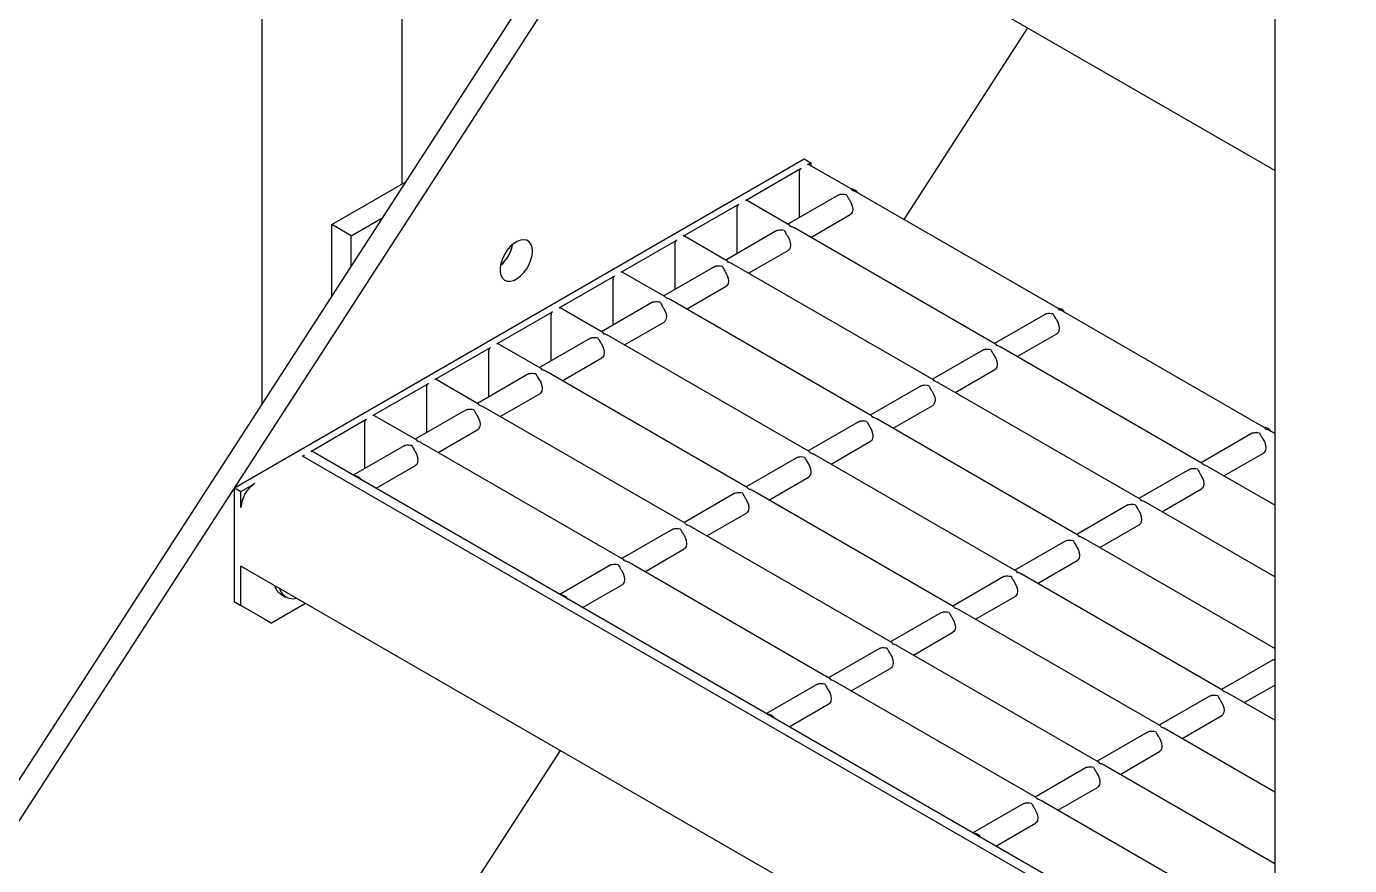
# Model space of a CAD drawing. Header units: millimetres. Extents: x 1293 to 41893, y 1011 to 26911.
# Drawn here: x 4982.8 to 5289.5, y 18742.6 to 18937.2 of the extents above; entities that cross this region are included whole.
import ezdxf

# ---------------------------------------------------------------- set-up
doc = ezdxf.new("R2010")
doc.units = ezdxf.units.MM
doc.header["$LTSCALE"] = 50

msp = doc.modelspace()

# ---------------------------------------------------------------- linework, layer by layer
at = {"color": 7, "linetype": 'Continuous', "lineweight": 25}
for p, q in [((4900.8061688, 18638.3449715), (6218.2297565, 20675.4098706)), ((4905.2962968, 18635.7528758), (6222.7198846, 20672.8177748)), ((5069.9059667, 18900.6262834), (5069.9059667, 19420.8193031)), ((5037.35167, 19037.7288965), (5037.35167, 18849.4783157)), ((5272.2054023, 18903.7202303), (5140.8685101, 18979.5394043)), ((5272.2054023, 18954.6825676), (5272.2054023, 18598.3285963)), ((5214.8894981, 18936.8079975), (5186.1857476, 18892.4248523)), ((5031.0343997, 18830.175291), (5163.1190001, 18906.4261078)), ((5149.4730177, 18896.8176646), (5162.3730025, 18904.2646673)), ((5163.1190001, 18906.4261078), (5164.6180665, 18905.5607152)), ((5163.8697118, 18905.1286992), (5164.6180665, 18905.5607152)), ((5173.9821928, 18899.4698145), (5164.1342736, 18905.1548972)), ((5164.6180665, 18905.5607152), (5164.6180665, 18904.8756096)), ((5053.6288183, 18891.2296857), (5070.7428621, 18901.1094128)), ((5161.9988251, 18892.846844), (5161.9988251, 18903.6165731)), ((5171.1529814, 18898.1314259), (5159.3300972, 18891.3062201)), ((5171.1529814, 18898.1314259), (5171.3532586, 18898.2163736)), ((5221.8768921, 18871.8207931), (5175.2307133, 18898.749059)), ((5135.0763237, 18888.5066301), (5147.9763084, 18895.9536327)), ((5147.6021311, 18884.5358094), (5147.6021311, 18895.3055386)), ((5159.5854987, 18891.15878), (5149.7375796, 18896.8438626)), ((5058.1189464, 18888.6375899), (5065.3926055, 18892.8365839)), ((5164.6221939, 18888.2511577), (5173.7985997, 18893.548584)), ((5058.1189464, 18888.6375899), (5053.6288183, 18891.2296857)), ((5053.6288183, 18874.6468399), (5053.6288183, 18891.2296857)), ((5156.7562874, 18889.8203914), (5144.9334031, 18882.9951855)), ((5156.7562874, 18889.8203914), (5156.9565645, 18889.9053391)), ((5207.480198, 18863.5097586), (5160.8340192, 18890.4380244)), ((5058.1189464, 18881.5896959), (5058.1189464, 18888.6375899)), ((5120.6796296, 18880.1955955), (5133.5796143, 18887.6425981)), ((5133.205437, 18876.2247748), (5133.205437, 18886.994504)), ((5145.1888046, 18882.8477454), (5135.3408855, 18888.5328281)), ((5150.2254998, 18879.9401231), (5159.4019057, 18885.2375495)), ((5130.7921106, 18874.5367108), (5120.9441914, 18880.2217935)), ((5142.3595933, 18881.5093568), (5130.536709, 18874.684151)), ((5142.3595933, 18881.5093568), (5142.5598704, 18881.5943045)), ((5193.0835039, 18855.198724), (5146.4373252, 18882.1269898)), ((5106.2829356, 18871.8845609), (5119.1829203, 18879.3315636)), ((5118.8087429, 18867.9137402), (5118.8087429, 18878.6834694)), ((5135.8288058, 18871.6290885), (5145.0052116, 18876.9265149)), ((5178.6868099, 18846.8876894), (5132.0406311, 18873.8159552)), ((5091.8862415, 18863.5735263), (5104.7862262, 18871.020529)), ((5104.4120489, 18859.6027057), (5104.4120489, 18870.3724348)), ((5116.3954165, 18866.2256762), (5106.5474974, 18871.9107589)), ((5127.9628992, 18873.1983222), (5116.140015, 18866.3731164)), ((5127.9628992, 18873.1983222), (5128.1631764, 18873.2832699)), ((5219.0476807, 18870.4824045), (5207.2247965, 18863.6571987)), ((5219.0476807, 18870.4824045), (5219.2479579, 18870.5673523)), ((5269.7715914, 18844.1717718), (5223.1254126, 18871.1000376)), ((5121.4321117, 18863.318054), (5130.6085176, 18868.6154803)), ((5113.5662052, 18864.8872876), (5101.7433209, 18858.0620818)), ((5113.5662052, 18864.8872876), (5113.7664823, 18864.9722353)), ((5164.2901158, 18838.5766548), (5117.643937, 18865.5049207)), ((5212.5168932, 18860.6021363), (5221.6932991, 18865.8995627)), ((5077.4895474, 18855.2624917), (5090.3895321, 18862.7094944)), ((5090.0153548, 18851.2916711), (5090.0153548, 18862.0614002)), ((5101.9987224, 18857.9146416), (5092.1508033, 18863.5997243)), ((5204.6509867, 18862.17137), (5192.8281024, 18855.3461642)), ((5204.6509867, 18862.17137), (5204.8512638, 18862.2563177)), ((5255.3748973, 18835.8607372), (5208.7287185, 18862.789003)), ((5107.0354176, 18855.0070194), (5116.2118235, 18860.3044457)), ((5087.6020284, 18849.6036071), (5077.7541093, 18855.2886898)), ((5099.1695111, 18856.576253), (5087.3466268, 18849.7510472)), ((5099.1695111, 18856.576253), (5099.3697883, 18856.6612008)), ((5149.8934217, 18830.2656203), (5103.247243, 18857.1938861)), ((5198.1201991, 18852.2911017), (5207.296605, 18857.5885281)), ((5063.0928534, 18846.9514572), (5075.9928381, 18854.3984598)), ((5075.6186607, 18842.9806365), (5075.6186607, 18853.7503657)), ((5092.6387236, 18846.6959848), (5101.8151294, 18851.9934111)), ((5190.2542926, 18853.8603354), (5178.4314083, 18847.0351296)), ((5190.2542926, 18853.8603354), (5190.4545698, 18853.9452831)), ((5240.9782032, 18827.5497026), (5194.3320245, 18854.4779684)), ((5135.4967277, 18821.9545857), (5088.8505489, 18848.8828515)), ((5183.7235051, 18843.9800672), (5192.8999109, 18849.2774935)), ((5048.6961593, 18838.6404226), (5061.596144, 18846.0874252)), ((5073.2053343, 18841.2925725), (5063.3574152, 18846.9776552)), ((5084.772817, 18848.2652185), (5072.9499328, 18841.4400126)), ((5084.772817, 18848.2652185), (5084.9730942, 18848.3501662)), ((5226.5815092, 18819.238668), (5179.9353304, 18846.1669338)), ((5061.2219667, 18834.6696019), (5061.2219667, 18845.4393311)), ((5078.2420295, 18838.3849502), (5087.4184354, 18843.6823766)), ((5175.8575986, 18845.5493008), (5164.0347143, 18838.724095)), ((5175.8575986, 18845.5493008), (5176.0578757, 18845.6342485)), ((5266.9423801, 18842.8333832), (5255.1194958, 18836.0081773)), ((5266.9423801, 18842.8333832), (5267.1426572, 18842.9183309)), ((5272.2054023, 18842.7667626), (5271.0201119, 18843.4510162)), ((5070.376123, 18839.9541839), (5058.5532387, 18833.1289781)), ((5070.376123, 18839.9541839), (5070.5764001, 18840.0391316)), ((5121.1000336, 18813.6435511), (5074.4538548, 18840.5718169)), ((5169.326811, 18835.6690326), (5178.5032169, 18840.9664589)), ((5046.8252726, 18837.5603827), (5047.1994499, 18837.7763907)), ((5272.2054023, 18707.4512033), (5046.8252726, 18837.5603827)), ((5272.2054023, 18709.7902094), (5048.9607211, 18838.6666206)), ((5161.4609045, 18837.2382662), (5149.6380202, 18830.4130604)), ((5161.4609045, 18837.2382662), (5161.6611816, 18837.3232139)), ((5212.1848151, 18810.9276334), (5165.5386363, 18837.8558993)), ((5260.4115925, 18832.9531149), (5269.5879984, 18838.2505413)), ((5063.8453354, 18830.0739156), (5073.0217413, 18835.371342)), ((5252.545686, 18834.5223486), (5240.7228017, 18827.6971428)), ((5252.545686, 18834.5223486), (5252.7459631, 18834.6072963)), ((5272.2054023, 18826.1446935), (5256.6234178, 18835.1399816)), ((5032.533466, 18829.3098984), (5035.7541017, 18831.1691318)), ((5154.9301169, 18827.357998), (5164.1065228, 18832.6554243)), ((5031.0343997, 18803.7738047), (5031.0343997, 18830.175291)), ((5031.0343997, 18830.175291), (5032.533466, 18829.3098984)), ((5032.533466, 18825.5908272), (5032.533466, 18829.3098984)), ((5147.0642104, 18828.9272317), (5135.2413261, 18822.1020258)), ((5147.0642104, 18828.9272317), (5147.2644876, 18829.0121794)), ((5197.7881211, 18802.6165989), (5151.1419423, 18829.5448647)), ((5246.0148985, 18824.6420803), (5255.1913043, 18829.9395067)), ((5140.5334229, 18819.0469634), (5149.7098287, 18824.3443898)), ((5238.1489919, 18826.211314), (5226.3261076, 18819.3861082)), ((5238.1489919, 18826.211314), (5238.3492691, 18826.2962617)), ((5272.2054023, 18809.5226243), (5242.2267238, 18826.828947)), ((5231.6182044, 18816.3310458), (5240.7946102, 18821.6284721)), ((5132.6675164, 18820.6161971), (5120.8446321, 18813.7909913)), ((5132.6675164, 18820.6161971), (5132.8677935, 18820.7011448)), ((5183.391427, 18794.3055643), (5136.7452482, 18821.2338301)), ((5272.2054023, 18792.9005552), (5227.8300297, 18818.5179125)), ((5126.1367288, 18810.7359288), (5135.3131347, 18816.0333552)), ((5223.7522979, 18817.9002794), (5211.9294136, 18811.0750736)), ((5223.7522979, 18817.9002794), (5223.952575, 18817.9852271)), ((5118.2708223, 18812.3051625), (5106.447938, 18805.4799567)), ((5118.2708223, 18812.3051625), (5118.4710994, 18812.3901102)), ((5168.9947329, 18785.9945297), (5122.3485541, 18812.9227955)), ((5217.2215103, 18808.0200112), (5226.3979162, 18813.3174375)), ((5032.533466, 18802.9084121), (5032.533466, 18812.0264512)), ((5272.2054023, 18673.6667875), (5032.533466, 18812.0264512)), ((5209.3556038, 18809.5892448), (5197.5327195, 18802.764039)), ((5209.3556038, 18809.5892448), (5209.5558809, 18809.6741926)), ((5260.0795144, 18783.2786121), (5213.4333356, 18810.2068779)), ((5111.7400348, 18802.4248943), (5120.9164406, 18807.7223206)), ((5031.0343997, 18803.7738047), (5032.533466, 18802.9084121)), ((5038.1054675, 18799.6904372), (5031.0343997, 18803.7738047)), ((5039.6045339, 18798.8250446), (5032.533466, 18802.9084121)), ((5047.5029923, 18803.3847276), (5039.6045339, 18798.8250446)), ((5041.7732179, 18805.5581732), (5042.9682284, 18804.8683084)), ((5202.8248163, 18799.7089766), (5212.0012221, 18805.006403)), ((5194.9589097, 18801.2782103), (5183.1360255, 18794.4530045)), ((5194.9589097, 18801.2782103), (5195.1591869, 18801.363158)), ((5245.6828204, 18774.9675775), (5199.0366416, 18801.8958433)), ((5038.1054675, 18799.6904372), (5039.6045339, 18798.8250446)), ((5188.4281222, 18791.397942), (5197.604528, 18796.6953684)), ((5180.5622157, 18792.9671757), (5168.7393314, 18786.1419699)), ((5180.5622157, 18792.9671757), (5180.7624928, 18793.0521234)), ((5231.2861263, 18766.6565429), (5184.6399475, 18793.5848087)), ((5174.0314281, 18783.0869075), (5183.207834, 18788.3843338)), ((5271.6469972, 18790.251258), (5259.8241129, 18783.4260522)), ((5271.6469972, 18790.251258), (5271.8472743, 18790.3362057)), ((5166.1655216, 18784.6561411), (5154.3426373, 18777.8309353)), ((5166.1655216, 18784.6561411), (5166.3657987, 18784.7410888)), ((5216.8894322, 18758.3455083), (5170.2432535, 18785.2737741)), ((5265.1162096, 18780.3709898), (5272.2054023, 18784.4634936)), ((5257.2503031, 18781.9402235), (5245.4274188, 18775.1150176)), ((5257.2503031, 18781.9402235), (5257.4505803, 18782.0251712)), ((5272.2054023, 18776.278486), (5261.328035, 18782.5578565)), ((5159.6347341, 18774.7758729), (5168.8111399, 18780.0732992)), ((5250.7195156, 18772.0599552), (5259.8959214, 18777.3573816)), ((5242.853609, 18773.6291889), (5231.0307248, 18766.8039831)), ((5242.853609, 18773.6291889), (5243.0538862, 18773.7141366)), ((5272.2054023, 18759.6564168), (5246.9313409, 18774.2468219)), ((5106.554454, 18769.2950444), (5077.8507035, 18724.9118992)), ((5236.3228215, 18763.7489206), (5245.4992274, 18769.046347)), ((5228.456915, 18765.3181543), (5216.6340307, 18758.4929485)), ((5228.456915, 18765.3181543), (5228.6571921, 18765.403102)), ((5272.2054023, 18743.0343477), (5232.5346468, 18765.9357873)), ((5221.9261274, 18755.4378861), (5231.1025333, 18760.7353124)), ((5214.0602209, 18757.0071197), (5202.2373366, 18750.1819139)), ((5214.0602209, 18757.0071197), (5214.2604981, 18757.0920674)), ((5264.7841315, 18730.6964869), (5218.1379528, 18757.6247528)), ((5207.5294334, 18747.1268515), (5216.7058392, 18752.4242778))]:
    msp.add_line(p, q, dxfattribs=at)
at = {"color": 7, "linetype": 'Continuous', "lineweight": 25, "flags": 128}
for points in [[(5173.5983226, 18896.9203258), (5174.0038447, 18896.2044167), (5174.2615773, 18895.4532627), (5174.3465931, 18894.7395135), (5174.2506696, 18894.1322009), (5173.9830842, 18893.6900629), (5173.7985997, 18893.548584)], [(5100.1034115, 18885.0451157), (5100.015931, 18885.9234718), (5099.7575797, 18886.659754), (5099.340438, 18887.2195346), (5098.7840109, 18887.5766389), (5098.1143164, 18887.714369), (5097.3626686, 18887.6262848), (5096.5642137, 18887.3165052), (5095.7562866, 18886.7995149), (5094.9766651, 18886.099488), (5094.2618033, 18885.2491569), (5093.6451275, 18884.2882821), (5093.1554728, 18883.261793), (5092.8157347, 18882.2176872), (5092.6417992, 18881.204786), (5092.6417992, 18880.2704513), (5092.8157347, 18879.4583717), (5093.1554728, 18878.8065191), (5093.6451275, 18878.3453734), (5094.2618033, 18878.0964973), (5094.9766651, 18878.071528), (5095.7562866, 18878.2716329), (5096.5642137, 18878.6874554), (5097.3626686, 18879.2995521), (5098.1143164, 18880.0793021), (5098.7840109, 18880.9902451), (5099.340438, 18881.9897863), (5099.7575797, 18883.0311885), (5100.015931, 18884.0657567), (5100.1034115, 18885.0451157)], [(5159.2016285, 18888.6092912), (5159.6071506, 18887.8933822), (5159.8648832, 18887.1422282), (5159.949899, 18886.4284789), (5159.8539755, 18885.8211664), (5159.5863902, 18885.3790283), (5159.4019057, 18885.2375495)], [(5144.8049345, 18880.2982566), (5145.2104566, 18879.5823476), (5145.4681891, 18878.8311936), (5145.5532049, 18878.1174443), (5145.4572814, 18877.5101318), (5145.1896961, 18877.0679938), (5145.0052116, 18876.9265149)], [(5130.4082404, 18871.987222), (5130.8137625, 18871.271313), (5131.0714951, 18870.520159), (5131.1565109, 18869.8064097), (5131.0605874, 18869.1990972), (5130.793002, 18868.7569592), (5130.6085176, 18868.6154803)], [(5221.4930219, 18869.2713044), (5221.898544, 18868.5553954), (5222.1562766, 18867.8042413), (5222.2412924, 18867.0904921), (5222.1453689, 18866.4831796), (5221.8777835, 18866.0410415), (5221.6932991, 18865.8995627)], [(5116.0115463, 18863.6761875), (5116.4170684, 18862.9602784), (5116.674801, 18862.2091244), (5116.7598168, 18861.4953751), (5116.6638933, 18860.8880626), (5116.396308, 18860.4459246), (5116.2118235, 18860.3044457)], [(5207.0963279, 18860.9602698), (5207.50185, 18860.2443608), (5207.7595825, 18859.4932068), (5207.8445983, 18858.7794575), (5207.7486748, 18858.172145), (5207.4810895, 18857.730007), (5207.296605, 18857.5885281)], [(5101.6148523, 18855.3651529), (5102.0203744, 18854.6492438), (5102.2781069, 18853.8980898), (5102.3631227, 18853.1843406), (5102.2671992, 18852.577028), (5101.9996139, 18852.13489), (5101.8151294, 18851.9934111)], [(5192.6996338, 18852.6492352), (5193.1051559, 18851.9333262), (5193.3628885, 18851.1821722), (5193.4479042, 18850.4684229), (5193.3519807, 18849.8611104), (5193.0843954, 18849.4189724), (5192.8999109, 18849.2774935)], [(5087.2181582, 18847.0541183), (5087.6236803, 18846.3382093), (5087.8814129, 18845.5870553), (5087.9664287, 18844.873306), (5087.8705052, 18844.2659935), (5087.6029198, 18843.8238554), (5087.4184354, 18843.6823766)], [(5178.3029397, 18844.3382006), (5178.7084618, 18843.6222916), (5178.9661944, 18842.8711376), (5179.0512102, 18842.1573883), (5178.9552867, 18841.5500758), (5178.6877014, 18841.1079378), (5178.5032169, 18840.9664589)], [(5269.3877212, 18841.622283), (5269.7932433, 18840.906374), (5270.0509759, 18840.15522), (5270.1359917, 18839.4414707), (5270.0400682, 18838.8341582), (5269.7724829, 18838.3920201), (5269.5879984, 18838.2505413)], [(5072.8214642, 18838.7430837), (5073.2269863, 18838.0271747), (5073.4847188, 18837.2760207), (5073.5697346, 18836.5622714), (5073.4738111, 18835.9549589), (5073.2062258, 18835.5128209), (5073.0217413, 18835.371342)], [(5163.9062457, 18836.0271661), (5164.3117678, 18835.311257), (5164.5695003, 18834.560103), (5164.6545161, 18833.8463538), (5164.5585926, 18833.2390412), (5164.2910073, 18832.7969032), (5164.1065228, 18832.6554243)], [(5254.9910272, 18833.3112484), (5255.3965493, 18832.5953394), (5255.6542818, 18831.8441854), (5255.7392976, 18831.1304361), (5255.6433741, 18830.5231236), (5255.3757888, 18830.0809856), (5255.1913043, 18829.9395067)], [(5149.5095516, 18827.7161315), (5149.9150737, 18827.0002225), (5150.1728063, 18826.2490685), (5150.257822, 18825.5353192), (5150.1618985, 18824.9280067), (5149.8943132, 18824.4858686), (5149.7098287, 18824.3443898)], [(5240.5943331, 18825.0002138), (5240.9998552, 18824.2843048), (5241.2575878, 18823.5331508), (5241.3426036, 18822.8194015), (5241.24668, 18822.212089), (5240.9790947, 18821.769951), (5240.7946102, 18821.6284721)], [(5135.1128575, 18819.4050969), (5135.5183796, 18818.6891879), (5135.7761122, 18817.9380339), (5135.861128, 18817.2242846), (5135.7652045, 18816.6169721), (5135.4976192, 18816.1748341), (5135.3131347, 18816.0333552)], [(5226.197639, 18816.6891793), (5226.6031611, 18815.9732702), (5226.8608937, 18815.2221162), (5226.9459095, 18814.5083669), (5226.849986, 18813.9010544), (5226.5824007, 18813.4589164), (5226.3979162, 18813.3174375)], [(5120.7161635, 18811.0940623), (5121.1216856, 18810.3781533), (5121.3794181, 18809.6269993), (5121.4644339, 18808.91325), (5121.3685104, 18808.3059375), (5121.1009251, 18807.8637995), (5120.9164406, 18807.7223206)], [(5211.800945, 18808.3781447), (5212.2064671, 18807.6622357), (5212.4641996, 18806.9110816), (5212.5492154, 18806.1973324), (5212.4532919, 18805.5900199), (5212.1857066, 18805.1478818), (5212.0012221, 18805.006403)], [(5197.4042509, 18800.0671101), (5197.809773, 18799.3512011), (5198.0675056, 18798.6000471), (5198.1525214, 18797.8862978), (5198.0565979, 18797.2789853), (5197.7890125, 18796.8368473), (5197.604528, 18796.6953684)], [(5183.0075568, 18791.7560755), (5183.4130789, 18791.0401665), (5183.6708115, 18790.2890125), (5183.7558273, 18789.5752632), (5183.6599038, 18788.9679507), (5183.3923185, 18788.5258127), (5183.207834, 18788.3843338)], [(5168.6108628, 18783.4450409), (5169.0163849, 18782.7291319), (5169.2741174, 18781.9779779), (5169.3591332, 18781.2642286), (5169.2632097, 18780.6569161), (5168.9956244, 18780.2147781), (5168.8111399, 18780.0732992)], [(5259.6956443, 18780.7291233), (5260.1011664, 18780.0132143), (5260.3588989, 18779.2620603), (5260.4439147, 18778.548311), (5260.3479912, 18777.9409985), (5260.0804059, 18777.4988604), (5259.8959214, 18777.3573816)], [(5245.2989502, 18772.4180887), (5245.7044723, 18771.7021797), (5245.9622049, 18770.9510257), (5246.0472207, 18770.2372764), (5245.9512972, 18769.6299639), (5245.6837118, 18769.1878259), (5245.4992274, 18769.046347)], [(5230.9022562, 18764.1070541), (5231.3077783, 18763.3911451), (5231.5655108, 18762.6399911), (5231.6505266, 18761.9262418), (5231.5546031, 18761.3189293), (5231.2870178, 18760.8767913), (5231.1025333, 18760.7353124)], [(5216.5055621, 18755.7960196), (5216.9110842, 18755.0801105), (5217.1688168, 18754.3289565), (5217.2538325, 18753.6152072), (5217.157909, 18753.0078947), (5216.8903237, 18752.5657567), (5216.7058392, 18752.4242778)]]:
    msp.add_lwpolyline(points, dxfattribs=at)
at = {"color": 7, "linetype": 'Continuous', "lineweight": 25}
for centre, radius, start, end in [((5162.8112103, 18903.5796051), 0.8132259, 122.605478341, 177.394521514), ((5164.0247153, 18904.9123328), 0.2661588, 65.692880956, 125.617577474), ((5173.6199573, 18897.1363774), 2.4244652, 35.264662608, 84.740713925), ((5148.4145162, 18895.2685705), 0.8132259, 122.605478341, 177.394521514), ((5149.6280213, 18896.6012983), 0.2661588, 65.692880956, 125.617577475), ((5087.152412, 18888.201409), 8.515065, 310.80018798, 349.205188553), ((5087.1088014, 18888.2276018), 8.5644524, 311.548638, 348.021724979), ((5134.0178222, 18886.9575359), 0.8132259, 122.60547834, 177.394521514), ((5135.2313272, 18888.2902637), 0.2661588, 65.692880956, 125.617577474), ((5120.8346331, 18879.9792291), 0.2661588, 65.692880956, 125.617577475), ((5119.6211281, 18878.6465014), 0.8132259, 122.60547834, 177.394521514), ((5105.224434, 18870.3354668), 0.8132259, 122.60547834, 177.394521515), ((5106.4379391, 18871.6681945), 0.2661588, 65.692880954, 125.617577478), ((5221.5146566, 18869.487356), 2.4244652, 35.264662608, 84.740713925), ((5090.82774, 18862.0244322), 0.8132259, 122.60547834, 177.394521515), ((5092.041245, 18863.35716), 0.2661588, 65.692880955, 125.617577476), ((5077.6445509, 18855.0461254), 0.2661588, 65.692880954, 125.617577476), ((5076.4310459, 18853.7133976), 0.8132259, 122.60547834, 177.394521515), ((5062.0343519, 18845.4023631), 0.8132259, 122.60547834, 177.394521514), ((5063.2478569, 18846.7350908), 0.2661588, 65.692880957, 125.617577474), ((5269.4093559, 18841.8383346), 2.4244652, 35.264662608, 84.740713925), ((5047.603469, 18837.1286843), 0.7633838, 121.954628521, 151.143200172), ((5048.8511628, 18838.4240562), 0.2661588, 65.692880954, 125.617577476), ((5039.5258636, 18825.2726343), 6.9996336, 122.60547834, 177.394521514), ((5058.4464048, 18830.6481007), 2.4244652, 35.264662608, 84.740713925), ((5043.5622084, 18808.4491833), 3.3998528, 195.28401871, 238.20445507), ((5044.5995678, 18807.6941773), 3.2287492, 194.940714641, 285.064661891), ((5106.3411041, 18802.9990794), 2.4244652, 35.264662608, 84.740713925), ((5154.2358034, 18775.350058), 2.4244652, 35.264662608, 84.740713925), ((5202.1305027, 18747.7010366), 2.4244652, 35.264662608, 84.740713925)]:
    msp.add_arc(centre, radius, start, end, dxfattribs=at)
for points, knots in [([(5171.3532586, 18898.2163736), (5171.4176737, 18898.2325317), (5171.628924, 18898.2855223), (5172.1450177, 18898.3225462), (5172.605043, 18898.2702611), (5172.8473523, 18898.2170186), (5172.8499679, 18898.2164439)], [0, 0, 0, 0, 0.1723614537, 0.5652622383, 0.9953071929, 1, 1, 1, 1]), ([(5172.8499679, 18898.2164439), (5172.850967, 18898.214932), (5172.9760241, 18898.0256753), (5173.1621664, 18897.6737598), (5173.4211777, 18897.1899681), (5173.5544475, 18896.9871106), (5173.5983226, 18896.9203258)], [0, 0, 0, 0, 0.0046971273, 0.5879730072, 0.8643521995, 1, 1, 1, 1]), ([(5174.3466773, 18899.0804758), (5174.3456785, 18899.0819846), (5174.2294451, 18899.2575585), (5174.1034343, 18899.3583803), (5173.9785063, 18899.4583356)], [0, 0, 0, 0, 0.0085933525, 1, 1, 1, 1]), ([(5175.2190823, 18898.7323148), (5175.1680661, 18898.7684574), (5174.9088504, 18898.9520994), (5174.591552, 18899.0262076), (5174.3492924, 18899.0798962), (5174.3466773, 18899.0804758)], [0, 0, 0, 0, 0.1951000564, 0.9913114514, 1, 1, 1, 1]), ([(5156.9565645, 18889.9053391), (5157.0209796, 18889.9214971), (5157.2322299, 18889.9744878), (5157.7483237, 18890.0115116), (5158.2083489, 18889.9592266), (5158.4506582, 18889.905984), (5158.4532739, 18889.9054093)], [0, 0, 0, 0, 0.1723614537, 0.5652622383, 0.9953071929, 1, 1, 1, 1]), ([(5158.4532739, 18889.9054093), (5158.4542729, 18889.9038974), (5158.57933, 18889.7146407), (5158.7654724, 18889.3627252), (5159.0244837, 18888.8789335), (5159.1577534, 18888.6760761), (5159.2016285, 18888.6092912)], [0, 0, 0, 0, 0.0046971273, 0.5879730072, 0.8643521995, 1, 1, 1, 1]), ([(5159.9499832, 18890.7694412), (5159.9489844, 18890.77095), (5159.8327511, 18890.9465239), (5159.7067402, 18891.0473457), (5159.5818122, 18891.147301)], [0, 0, 0, 0, 0.0085933525, 1, 1, 1, 1]), ([(5160.8223883, 18890.4212803), (5160.771372, 18890.4574228), (5160.5121563, 18890.6410648), (5160.1948579, 18890.715173), (5159.9525983, 18890.7688617), (5159.9499832, 18890.7694412)], [0, 0, 0, 0, 0.1951000564, 0.9913114514, 1, 1, 1, 1]), ([(5145.5532892, 18882.4584066), (5145.5522903, 18882.4599154), (5145.436057, 18882.6354893), (5145.3100461, 18882.7363111), (5145.1851181, 18882.8362665)], [0, 0, 0, 0, 0.0085933525, 1, 1, 1, 1]), ([(5142.5598704, 18881.5943045), (5142.6242855, 18881.6104626), (5142.8355358, 18881.6634532), (5143.3516296, 18881.700477), (5143.8116549, 18881.648192), (5144.0539642, 18881.5949494), (5144.0565798, 18881.5943747)], [0, 0, 0, 0, 0.1723614537, 0.5652622383, 0.9953071929, 1, 1, 1, 1]), ([(5144.0565798, 18881.5943747), (5144.0575788, 18881.5928628), (5144.182636, 18881.4036061), (5144.3687783, 18881.0516906), (5144.6277896, 18880.5678989), (5144.7610593, 18880.3650415), (5144.8049345, 18880.2982566)], [0, 0, 0, 0, 0.0046971273, 0.5879730072, 0.8643521995, 1, 1, 1, 1]), ([(5146.4256942, 18882.1102457), (5146.3746779, 18882.1463883), (5146.1154623, 18882.3300302), (5145.7981639, 18882.4041384), (5145.5559042, 18882.4578271), (5145.5532892, 18882.4584066)], [0, 0, 0, 0, 0.1951000564, 0.9913114514, 1, 1, 1, 1]), ([(5131.1565951, 18874.147372), (5131.1555963, 18874.1488808), (5131.0393629, 18874.3244548), (5130.9133521, 18874.4252765), (5130.7884241, 18874.5252319)], [0, 0, 0, 0, 0.0085933525, 1, 1, 1, 1]), ([(5132.0290001, 18873.7992111), (5131.9779839, 18873.8353537), (5131.7187682, 18874.0189957), (5131.4014698, 18874.0931038), (5131.1592102, 18874.1467925), (5131.1565951, 18874.147372)], [0, 0, 0, 0, 0.1951000564, 0.9913114514, 1, 1, 1, 1]), ([(5128.1631764, 18873.2832699), (5128.2275915, 18873.299428), (5128.4388418, 18873.3524186), (5128.9549356, 18873.3894424), (5129.4149608, 18873.3371574), (5129.6572701, 18873.2839149), (5129.6598857, 18873.2833401)], [0, 0, 0, 0, 0.1723614537, 0.5652622383, 0.9953071929, 1, 1, 1, 1]), ([(5129.6598857, 18873.2833401), (5129.6608848, 18873.2818282), (5129.7859419, 18873.0925715), (5129.9720842, 18872.7406561), (5130.2310955, 18872.2568644), (5130.3643653, 18872.0540069), (5130.4082404, 18871.987222)], [0, 0, 0, 0, 0.0046971273, 0.5879730072, 0.8643521995, 1, 1, 1, 1]), ([(5219.2479579, 18870.5673523), (5219.312373, 18870.5835103), (5219.5236233, 18870.636501), (5220.0397171, 18870.6735248), (5220.4997423, 18870.6212398), (5220.7420516, 18870.5679972), (5220.7446672, 18870.5674225)], [0, 0, 0, 0, 0.17236145368, 0.56526223836, 0.99530719289, 1, 1, 1, 1]), ([(5220.7446672, 18870.5674225), (5220.7456663, 18870.5659106), (5220.8707234, 18870.3766539), (5221.0568657, 18870.0247384), (5221.3158771, 18869.5409467), (5221.4491468, 18869.3380892), (5221.4930219, 18869.2713044)], [0, 0, 0, 0, 0.0046971273, 0.5879730073, 0.8643521995, 1, 1, 1, 1]), ([(5222.2413766, 18871.4314544), (5222.2403778, 18871.4329632), (5222.1241445, 18871.6085371), (5221.9981336, 18871.7093589), (5221.8732056, 18871.8093142)], [0, 0, 0, 0, 0.0085933525, 1, 1, 1, 1]), ([(5223.1137816, 18871.0832934), (5223.0627654, 18871.119436), (5222.8035497, 18871.303078), (5222.4862513, 18871.3771862), (5222.2439917, 18871.4308749), (5222.2413766, 18871.4314544)], [0, 0, 0, 0, 0.1951000565, 0.9913114514, 1, 1, 1, 1]), ([(5113.7664823, 18864.9722353), (5113.8308974, 18864.9883934), (5114.0421477, 18865.041384), (5114.5582415, 18865.0784079), (5115.0182667, 18865.0261228), (5115.260576, 18864.9728803), (5115.2631917, 18864.9723056)], [0, 0, 0, 0, 0.1723614537, 0.5652622383, 0.9953071929, 1, 1, 1, 1]), ([(5115.2631917, 18864.9723056), (5115.2641907, 18864.9707936), (5115.3892478, 18864.781537), (5115.5753902, 18864.4296215), (5115.8344015, 18863.9458298), (5115.9676712, 18863.7429723), (5116.0115463, 18863.6761875)], [0, 0, 0, 0, 0.0046971273, 0.5879730072, 0.8643521995, 1, 1, 1, 1]), ([(5116.759901, 18865.8363375), (5116.7589022, 18865.8378462), (5116.6426689, 18866.0134202), (5116.516658, 18866.1142419), (5116.39173, 18866.2141973)], [0, 0, 0, 0, 0.0085933525, 1, 1, 1, 1]), ([(5117.6323061, 18865.4881765), (5117.5812898, 18865.5243191), (5117.3220742, 18865.7079611), (5117.0047757, 18865.7820693), (5116.7625161, 18865.8357579), (5116.759901, 18865.8363375)], [0, 0, 0, 0, 0.1951000564, 0.9913114514, 1, 1, 1, 1]), ([(5204.8512638, 18862.2563177), (5204.9156789, 18862.2724757), (5205.1269292, 18862.3254664), (5205.643023, 18862.3624902), (5206.1030483, 18862.3102052), (5206.3453576, 18862.2569626), (5206.3479732, 18862.2563879)], [0, 0, 0, 0, 0.1723614537, 0.5652622384, 0.9953071929, 1, 1, 1, 1]), ([(5206.3479732, 18862.2563879), (5206.3489722, 18862.254876), (5206.4740293, 18862.0656193), (5206.6601717, 18861.7137038), (5206.919183, 18861.2299121), (5207.0524527, 18861.0270547), (5207.0963279, 18860.9602698)], [0, 0, 0, 0, 0.0046971273, 0.5879730073, 0.8643521995, 1, 1, 1, 1]), ([(5207.8446825, 18863.1204198), (5207.8436837, 18863.1219286), (5207.7274504, 18863.2975025), (5207.6014395, 18863.3983243), (5207.4765115, 18863.4982797)], [0, 0, 0, 0, 0.0085933525, 1, 1, 1, 1]), ([(5208.7170876, 18862.7722589), (5208.6660713, 18862.8084015), (5208.4068557, 18862.9920434), (5208.0895573, 18863.0661516), (5207.8472976, 18863.1198403), (5207.8446825, 18863.1204198)], [0, 0, 0, 0, 0.1951000565, 0.9913114514, 1, 1, 1, 1]), ([(5099.3697883, 18856.6612008), (5099.4342033, 18856.6773588), (5099.6454536, 18856.7303495), (5100.1615474, 18856.7673733), (5100.6215727, 18856.7150883), (5100.863882, 18856.6618457), (5100.8664976, 18856.661271)], [0, 0, 0, 0, 0.1723614537, 0.5652622383, 0.9953071929, 1, 1, 1, 1]), ([(5100.8664976, 18856.661271), (5100.8674966, 18856.6597591), (5100.9925538, 18856.4705024), (5101.1786961, 18856.1185869), (5101.4377074, 18855.6347952), (5101.5709771, 18855.4319377), (5101.6148523, 18855.3651529)], [0, 0, 0, 0, 0.0046971273, 0.5879730072, 0.8643521995, 1, 1, 1, 1]), ([(5102.363207, 18857.5253029), (5102.3622081, 18857.5268117), (5102.2459748, 18857.7023856), (5102.119964, 18857.8032074), (5101.9950359, 18857.9031627)], [0, 0, 0, 0, 0.0085933525, 1, 1, 1, 1]), ([(5103.235612, 18857.1771419), (5103.1845957, 18857.2132845), (5102.9253801, 18857.3969265), (5102.6080817, 18857.4710347), (5102.365822, 18857.5247233), (5102.363207, 18857.5253029)], [0, 0, 0, 0, 0.1951000564, 0.9913114514, 1, 1, 1, 1]), ([(5193.4479885, 18854.8093852), (5193.4469896, 18854.810894), (5193.3307563, 18854.986468), (5193.2047455, 18855.0872897), (5193.0798175, 18855.1872451)], [0, 0, 0, 0, 0.0085933525, 1, 1, 1, 1]), ([(5190.4545698, 18853.9452831), (5190.5189848, 18853.9614412), (5190.7302351, 18854.0144318), (5191.2463289, 18854.0514556), (5191.7063542, 18853.9991706), (5191.9486635, 18853.9459281), (5191.9512791, 18853.9453533)], [0, 0, 0, 0, 0.1723614537, 0.5652622384, 0.9953071929, 1, 1, 1, 1]), ([(5191.9512791, 18853.9453533), (5191.9522782, 18853.9438414), (5192.0773353, 18853.7545847), (5192.2634776, 18853.4026693), (5192.5224889, 18852.9188776), (5192.6557586, 18852.7160201), (5192.6996338, 18852.6492352)], [0, 0, 0, 0, 0.0046971273, 0.5879730073, 0.8643521995, 1, 1, 1, 1]), ([(5194.3203935, 18854.4612243), (5194.2693773, 18854.4973669), (5194.0101616, 18854.6810088), (5193.6928632, 18854.755117), (5193.4506036, 18854.8088057), (5193.4479885, 18854.8093852)], [0, 0, 0, 0, 0.1951000565, 0.9913114514, 1, 1, 1, 1]), ([(5087.9665129, 18849.2142683), (5087.9655141, 18849.2157771), (5087.8492808, 18849.391351), (5087.7232699, 18849.4921728), (5087.5983419, 18849.5921282)], [0, 0, 0, 0, 0.0085933525, 1, 1, 1, 1]), ([(5088.8389179, 18848.8661074), (5088.7879017, 18848.9022499), (5088.528686, 18849.0858919), (5088.2113876, 18849.1600001), (5087.969128, 18849.2136888), (5087.9665129, 18849.2142683)], [0, 0, 0, 0, 0.1951000564, 0.9913114514, 1, 1, 1, 1]), ([(5084.9730942, 18848.3501662), (5085.0375093, 18848.3663242), (5085.2487596, 18848.4193149), (5085.7648534, 18848.4563387), (5086.2248786, 18848.4040537), (5086.4671879, 18848.3508111), (5086.4698035, 18848.3502364)], [0, 0, 0, 0, 0.1723614537, 0.5652622383, 0.9953071929, 1, 1, 1, 1]), ([(5086.4698035, 18848.3502364), (5086.4708026, 18848.3487245), (5086.5958597, 18848.1594678), (5086.782002, 18847.8075523), (5087.0410134, 18847.3237606), (5087.1742831, 18847.1209032), (5087.2181582, 18847.0541183)], [0, 0, 0, 0, 0.0046971273, 0.5879730072, 0.8643521995, 1, 1, 1, 1]), ([(5179.0512944, 18846.4983507), (5179.0502956, 18846.4998594), (5178.9340623, 18846.6754334), (5178.8080514, 18846.7762551), (5178.6831234, 18846.8762105)], [0, 0, 0, 0, 0.0085933525, 1, 1, 1, 1]), ([(5179.9236994, 18846.1501897), (5179.8726832, 18846.1863323), (5179.6134675, 18846.3699743), (5179.2961691, 18846.4440824), (5179.0539095, 18846.4977711), (5179.0512944, 18846.4983507)], [0, 0, 0, 0, 0.1951000565, 0.9913114514, 1, 1, 1, 1]), ([(5176.0578757, 18845.6342485), (5176.1222908, 18845.6504066), (5176.3335411, 18845.7033972), (5176.8496349, 18845.740421), (5177.3096601, 18845.688136), (5177.5519694, 18845.6348935), (5177.554585, 18845.6343187)], [0, 0, 0, 0, 0.1723614537, 0.5652622384, 0.9953071929, 1, 1, 1, 1]), ([(5177.554585, 18845.6343187), (5177.5555841, 18845.6328068), (5177.6806412, 18845.4435502), (5177.8667836, 18845.0916347), (5178.1257949, 18844.607843), (5178.2590646, 18844.4049855), (5178.3029397, 18844.3382006)], [0, 0, 0, 0, 0.0046971273, 0.5879730073, 0.8643521995, 1, 1, 1, 1]), ([(5267.1426572, 18842.9183309), (5267.2070723, 18842.9344889), (5267.4183226, 18842.9874796), (5267.9344164, 18843.0245034), (5268.3944416, 18842.9722184), (5268.6367509, 18842.9189758), (5268.6393666, 18842.9184011)], [0, 0, 0, 0, 0.1723614537, 0.5652622384, 0.9953071929, 1, 1, 1, 1]), ([(5268.6393666, 18842.9184011), (5268.6403656, 18842.9168892), (5268.7654227, 18842.7276325), (5268.9515651, 18842.375717), (5269.2105764, 18841.8919253), (5269.3438461, 18841.6890679), (5269.3877212, 18841.622283)], [0, 0, 0, 0, 0.0046971273, 0.5879730074, 0.8643521995, 1, 1, 1, 1]), ([(5270.1360759, 18843.782433), (5270.1350771, 18843.7839418), (5270.0188438, 18843.9595157), (5269.8928329, 18844.0603375), (5269.7679049, 18844.1602929)], [0, 0, 0, 0, 0.0085933525, 1, 1, 1, 1]), ([(5271.0084809, 18843.4342721), (5270.9574647, 18843.4704146), (5270.698249, 18843.6540566), (5270.3809506, 18843.7281648), (5270.138691, 18843.7818535), (5270.1360759, 18843.782433)], [0, 0, 0, 0, 0.1951000565, 0.9913114514, 1, 1, 1, 1]), ([(5070.5764001, 18840.0391316), (5070.6408152, 18840.0552897), (5070.8520655, 18840.1082803), (5071.3681593, 18840.1453041), (5071.8281846, 18840.0930191), (5072.0704939, 18840.0397765), (5072.0731095, 18840.0392018)], [0, 0, 0, 0, 0.1723614537, 0.5652622383, 0.9953071929, 1, 1, 1, 1]), ([(5072.0731095, 18840.0392018), (5072.0741085, 18840.0376899), (5072.1991656, 18839.8484332), (5072.385308, 18839.4965178), (5072.6443193, 18839.012726), (5072.777589, 18838.8098686), (5072.8214642, 18838.7430837)], [0, 0, 0, 0, 0.0046971273, 0.5879730072, 0.8643521995, 1, 1, 1, 1]), ([(5073.5698188, 18840.9032337), (5073.56882, 18840.9047425), (5073.4525867, 18841.0803164), (5073.3265758, 18841.1811382), (5073.2016478, 18841.2810936)], [0, 0, 0, 0, 0.0085933525, 1, 1, 1, 1]), ([(5074.4422239, 18840.5550728), (5074.3912076, 18840.5912154), (5074.131992, 18840.7748573), (5073.8146936, 18840.8489655), (5073.5724339, 18840.9026542), (5073.5698188, 18840.9032337)], [0, 0, 0, 0, 0.1951000564, 0.9913114514, 1, 1, 1, 1]), ([(5161.6611816, 18837.3232139), (5161.7255967, 18837.339372), (5161.936847, 18837.3923626), (5162.4529408, 18837.4293865), (5162.9129661, 18837.3771014), (5163.1552754, 18837.3238589), (5163.157891, 18837.3232842)], [0, 0, 0, 0, 0.1723614537, 0.5652622384, 0.9953071929, 1, 1, 1, 1]), ([(5163.157891, 18837.3232842), (5163.15889, 18837.3217723), (5163.2839472, 18837.1325156), (5163.4700895, 18836.7806001), (5163.7291008, 18836.2968084), (5163.8623705, 18836.0939509), (5163.9062457, 18836.0271661)], [0, 0, 0, 0, 0.0046971273, 0.5879730073, 0.8643521995, 1, 1, 1, 1]), ([(5164.6546003, 18838.1873161), (5164.6536015, 18838.1888249), (5164.5373682, 18838.3643988), (5164.4113573, 18838.4652206), (5164.2864293, 18838.5651759)], [0, 0, 0, 0, 0.0085933525, 1, 1, 1, 1]), ([(5165.5270054, 18837.8391551), (5165.4759891, 18837.8752977), (5165.2167735, 18838.0589397), (5164.8994751, 18838.1330479), (5164.6572154, 18838.1867365), (5164.6546003, 18838.1873161)], [0, 0, 0, 0, 0.1951000565, 0.9913114514, 1, 1, 1, 1]), ([(5252.7459631, 18834.6072963), (5252.8103782, 18834.6234544), (5253.0216285, 18834.676445), (5253.5377223, 18834.7134688), (5253.9977476, 18834.6611838), (5254.2400569, 18834.6079412), (5254.2426725, 18834.6073665)], [0, 0, 0, 0, 0.1723614537, 0.56526223839, 0.99530719289, 1, 1, 1, 1]), ([(5254.2426725, 18834.6073665), (5254.2436715, 18834.6058546), (5254.3687287, 18834.4165979), (5254.554871, 18834.0646825), (5254.8138823, 18833.5808907), (5254.947152, 18833.3780333), (5254.9910272, 18833.3112484)], [0, 0, 0, 0, 0.00469712726, 0.58797300735, 0.86435219951, 1, 1, 1, 1]), ([(5255.7393818, 18835.4713984), (5255.738383, 18835.4729072), (5255.6221497, 18835.6484811), (5255.4961388, 18835.7493029), (5255.3712108, 18835.8492583)], [0, 0, 0, 0, 0.0085933525, 1, 1, 1, 1]), ([(5256.6117869, 18835.1232375), (5256.5607706, 18835.1593801), (5256.301555, 18835.343022), (5255.9842566, 18835.4171302), (5255.7419969, 18835.4708189), (5255.7393818, 18835.4713984)], [0, 0, 0, 0, 0.19510005652, 0.99131145138, 1, 1, 1, 1]), ([(5147.2644876, 18829.0121794), (5147.3289026, 18829.0283374), (5147.5401529, 18829.0813281), (5148.0562467, 18829.1183519), (5148.516272, 18829.0660669), (5148.7585813, 18829.0128243), (5148.7611969, 18829.0122496)], [0, 0, 0, 0, 0.17236145368, 0.56526223836, 0.99530719289, 1, 1, 1, 1]), ([(5148.7611969, 18829.0122496), (5148.762196, 18829.0107377), (5148.8872531, 18828.821481), (5149.0733954, 18828.4695655), (5149.3324067, 18827.9857738), (5149.4656764, 18827.7829164), (5149.5095516, 18827.7161315)], [0, 0, 0, 0, 0.0046971273, 0.5879730073, 0.8643521995, 1, 1, 1, 1]), ([(5150.2579063, 18829.8762815), (5150.2569074, 18829.8777903), (5150.1406741, 18830.0533642), (5150.0146633, 18830.154186), (5149.8897353, 18830.2541413)], [0, 0, 0, 0, 0.0085933525, 1, 1, 1, 1]), ([(5151.1303113, 18829.5281206), (5151.0792951, 18829.5642631), (5150.8200794, 18829.7479051), (5150.502781, 18829.8220133), (5150.2605214, 18829.875702), (5150.2579063, 18829.8762815)], [0, 0, 0, 0, 0.1951000565, 0.9913114514, 1, 1, 1, 1]), ([(5241.3426878, 18827.1603639), (5241.3416889, 18827.1618726), (5241.2254556, 18827.3374466), (5241.0994448, 18827.4382683), (5240.9745168, 18827.5382237)], [0, 0, 0, 0, 0.0085933525, 1, 1, 1, 1]), ([(5238.3492691, 18826.2962617), (5238.4136841, 18826.3124198), (5238.6249344, 18826.3654104), (5239.1410282, 18826.4024342), (5239.6010535, 18826.3501492), (5239.8433628, 18826.2969067), (5239.8459784, 18826.2963319)], [0, 0, 0, 0, 0.1723614537, 0.56526223839, 0.99530719289, 1, 1, 1, 1]), ([(5239.8459784, 18826.2963319), (5239.8469775, 18826.29482), (5239.9720346, 18826.1055633), (5240.1581769, 18825.7536479), (5240.4171882, 18825.2698562), (5240.550458, 18825.0669987), (5240.5943331, 18825.0002138)], [0, 0, 0, 0, 0.0046971273, 0.5879730074, 0.8643521995, 1, 1, 1, 1]), ([(5242.2150928, 18826.8122029), (5242.1640766, 18826.8483455), (5241.9048609, 18827.0319875), (5241.5875625, 18827.1060956), (5241.3453029, 18827.1597843), (5241.3426878, 18827.1603639)], [0, 0, 0, 0, 0.1951000565, 0.9913114514, 1, 1, 1, 1]), ([(5135.8612122, 18821.5652469), (5135.8602134, 18821.5667557), (5135.7439801, 18821.7423296), (5135.6179692, 18821.8431514), (5135.4930412, 18821.9431068)], [0, 0, 0, 0, 0.0085933525, 1, 1, 1, 1]), ([(5136.7336172, 18821.217086), (5136.682601, 18821.2532286), (5136.4233853, 18821.4368705), (5136.1060869, 18821.5109787), (5135.8638273, 18821.5646674), (5135.8612122, 18821.5652469)], [0, 0, 0, 0, 0.1951000565, 0.9913114514, 1, 1, 1, 1]), ([(5132.8677935, 18820.7011448), (5132.9322086, 18820.7173029), (5133.1434589, 18820.7702935), (5133.6595527, 18820.8073173), (5134.1195779, 18820.7550323), (5134.3618872, 18820.7017897), (5134.3645029, 18820.701215)], [0, 0, 0, 0, 0.17236145368, 0.56526223836, 0.99530719289, 1, 1, 1, 1]), ([(5134.3645029, 18820.701215), (5134.3655019, 18820.6997031), (5134.490559, 18820.5104464), (5134.6767014, 18820.1585309), (5134.9357127, 18819.6747392), (5135.0689824, 18819.4718818), (5135.1128575, 18819.4050969)], [0, 0, 0, 0, 0.0046971273, 0.5879730073, 0.8643521995, 1, 1, 1, 1]), ([(5226.9459937, 18818.8493293), (5226.9449949, 18818.850838), (5226.8287616, 18819.026412), (5226.7027507, 18819.1272338), (5226.5778227, 18819.2271891)], [0, 0, 0, 0, 0.0085933525, 1, 1, 1, 1]), ([(5227.8183987, 18818.5011683), (5227.7673825, 18818.5373109), (5227.5081668, 18818.7209529), (5227.1908684, 18818.7950611), (5226.9486088, 18818.8487497), (5226.9459937, 18818.8493293)], [0, 0, 0, 0, 0.1951000565, 0.9913114514, 1, 1, 1, 1]), ([(5223.952575, 18817.9852271), (5224.0169901, 18818.0013852), (5224.2282404, 18818.0543758), (5224.7443342, 18818.0913997), (5225.2043594, 18818.0391146), (5225.4466687, 18817.9858721), (5225.4492844, 18817.9852974)], [0, 0, 0, 0, 0.1723614537, 0.56526223839, 0.99530719289, 1, 1, 1, 1]), ([(5225.4492844, 18817.9852974), (5225.4502834, 18817.9837854), (5225.5753405, 18817.7945288), (5225.7614829, 18817.4426133), (5226.0204942, 18816.9588216), (5226.1537639, 18816.7559641), (5226.197639, 18816.6891793)], [0, 0, 0, 0, 0.0046971273, 0.5879730074, 0.8643521995, 1, 1, 1, 1]), ([(5118.4710994, 18812.3901102), (5118.5355145, 18812.4062683), (5118.7467648, 18812.4592589), (5119.2628586, 18812.4962827), (5119.7228839, 18812.4439977), (5119.9651932, 18812.3907552), (5119.9678088, 18812.3901804)], [0, 0, 0, 0, 0.17236145368, 0.56526223836, 0.99530719289, 1, 1, 1, 1]), ([(5119.9678088, 18812.3901804), (5119.9688078, 18812.3886685), (5120.093865, 18812.1994118), (5120.2800073, 18811.8474964), (5120.5390186, 18811.3637047), (5120.6722883, 18811.1608472), (5120.7161635, 18811.0940623)], [0, 0, 0, 0, 0.0046971273, 0.5879730073, 0.8643521995, 1, 1, 1, 1]), ([(5121.4645181, 18813.2542123), (5121.4635193, 18813.2557211), (5121.347286, 18813.4312951), (5121.2212751, 18813.5321168), (5121.0963471, 18813.6320722)], [0, 0, 0, 0, 0.0085933525, 1, 1, 1, 1]), ([(5122.3369232, 18812.9060514), (5122.2859069, 18812.942194), (5122.0266913, 18813.125836), (5121.7093929, 18813.1999441), (5121.4671332, 18813.2536328), (5121.4645181, 18813.2542123)], [0, 0, 0, 0, 0.1951000565, 0.9913114514, 1, 1, 1, 1]), ([(5209.5558809, 18809.6741926), (5209.620296, 18809.6903506), (5209.8315463, 18809.7433413), (5210.3476401, 18809.7803651), (5210.8076654, 18809.7280801), (5211.0499747, 18809.6748375), (5211.0525903, 18809.6742628)], [0, 0, 0, 0, 0.1723614537, 0.5652622384, 0.9953071929, 1, 1, 1, 1]), ([(5211.0525903, 18809.6742628), (5211.0535893, 18809.6727509), (5211.1786465, 18809.4834942), (5211.3647888, 18809.1315787), (5211.6238001, 18808.647787), (5211.7570698, 18808.4449295), (5211.800945, 18808.3781447)], [0, 0, 0, 0, 0.0046971273, 0.5879730074, 0.8643521995, 1, 1, 1, 1]), ([(5212.5492997, 18810.5382947), (5212.5483008, 18810.5398035), (5212.4320675, 18810.7153774), (5212.3060566, 18810.8161992), (5212.1811286, 18810.9161545)], [0, 0, 0, 0, 0.0085933525, 1, 1, 1, 1]), ([(5213.4217047, 18810.1901337), (5213.3706884, 18810.2262763), (5213.1114728, 18810.4099183), (5212.7941744, 18810.4840265), (5212.5519147, 18810.5377152), (5212.5492997, 18810.5382947)], [0, 0, 0, 0, 0.19510005652, 0.99131145138, 1, 1, 1, 1]), ([(5195.1591869, 18801.363158), (5195.223602, 18801.379316), (5195.4348523, 18801.4323067), (5195.950946, 18801.4693305), (5196.4109713, 18801.4170455), (5196.6532806, 18801.3638029), (5196.6558962, 18801.3632282)], [0, 0, 0, 0, 0.1723614537, 0.5652622384, 0.9953071929, 1, 1, 1, 1]), ([(5196.6558962, 18801.3632282), (5196.6568953, 18801.3617163), (5196.7819524, 18801.1724596), (5196.9680947, 18800.8205441), (5197.227106, 18800.3367524), (5197.3603758, 18800.133895), (5197.4042509, 18800.0671101)], [0, 0, 0, 0, 0.0046971273, 0.5879730074, 0.8643521995, 1, 1, 1, 1]), ([(5198.1526056, 18802.2272601), (5198.1516068, 18802.2287689), (5198.0353734, 18802.4043428), (5197.9093626, 18802.5051646), (5197.7844346, 18802.60512)], [0, 0, 0, 0, 0.0085933525, 1, 1, 1, 1]), ([(5199.0250106, 18801.8790992), (5198.9739944, 18801.9152418), (5198.7147787, 18802.0988837), (5198.3974803, 18802.1729919), (5198.1552207, 18802.2266806), (5198.1526056, 18802.2272601)], [0, 0, 0, 0, 0.1951000565, 0.9913114514, 1, 1, 1, 1]), ([(5183.7559115, 18793.9162255), (5183.7549127, 18793.9177343), (5183.6386794, 18794.0933082), (5183.5126685, 18794.19413), (5183.3877405, 18794.2940854)], [0, 0, 0, 0, 0.0085933525, 1, 1, 1, 1]), ([(5184.6283166, 18793.5680646), (5184.5773003, 18793.6042072), (5184.3180846, 18793.7878491), (5184.0007862, 18793.8619573), (5183.7585266, 18793.915646), (5183.7559115, 18793.9162255)], [0, 0, 0, 0, 0.1951000565, 0.9913114514, 1, 1, 1, 1]), ([(5180.7624928, 18793.0521234), (5180.8269079, 18793.0682815), (5181.0381582, 18793.1212721), (5181.554252, 18793.1582959), (5182.0142772, 18793.1060109), (5182.2565865, 18793.0527684), (5182.2592022, 18793.0521936)], [0, 0, 0, 0, 0.1723614537, 0.5652622384, 0.9953071929, 1, 1, 1, 1]), ([(5182.2592022, 18793.0521936), (5182.2602012, 18793.0506817), (5182.3852583, 18792.861425), (5182.5714007, 18792.5095096), (5182.830412, 18792.0257179), (5182.9636817, 18791.8228604), (5183.0075568, 18791.7560755)], [0, 0, 0, 0, 0.0046971273, 0.5879730074, 0.8643521995, 1, 1, 1, 1]), ([(5271.8472743, 18790.3362057), (5271.9087734, 18790.3542292), (5272.008375, 18790.3834192), (5272.1508851, 18790.3901356), (5272.2054023, 18790.392705)], [0, 0, 0, 0, 0.6174502546, 1, 1, 1, 1]), ([(5166.3657987, 18784.7410888), (5166.4302138, 18784.7572469), (5166.6414641, 18784.8102375), (5167.1575579, 18784.8472613), (5167.6175832, 18784.7949763), (5167.8598925, 18784.7417338), (5167.8625081, 18784.741159)], [0, 0, 0, 0, 0.1723614537, 0.5652622384, 0.9953071929, 1, 1, 1, 1]), ([(5167.8625081, 18784.741159), (5167.8635071, 18784.7396471), (5167.9885643, 18784.5503905), (5168.1747066, 18784.198475), (5168.4337179, 18783.7146833), (5168.5669876, 18783.5118258), (5168.6108628, 18783.4450409)], [0, 0, 0, 0, 0.0046971273, 0.5879730074, 0.8643521995, 1, 1, 1, 1]), ([(5169.3592175, 18785.605191), (5169.3582186, 18785.6066997), (5169.2419853, 18785.7822737), (5169.1159744, 18785.8830954), (5168.9910464, 18785.9830508)], [0, 0, 0, 0, 0.0085933525, 1, 1, 1, 1]), ([(5170.2316225, 18785.25703), (5170.1806062, 18785.2931726), (5169.9213906, 18785.4768146), (5169.6040922, 18785.5509227), (5169.3618325, 18785.6046114), (5169.3592175, 18785.605191)], [0, 0, 0, 0, 0.1951000565, 0.9913114514, 1, 1, 1, 1]), ([(5257.4505803, 18782.0251712), (5257.5149953, 18782.0413292), (5257.7262456, 18782.0943199), (5258.2423394, 18782.1313437), (5258.7023647, 18782.0790587), (5258.944674, 18782.0258161), (5258.9472896, 18782.0252414)], [0, 0, 0, 0, 0.1723614537, 0.5652622384, 0.9953071929, 1, 1, 1, 1]), ([(5258.9472896, 18782.0252414), (5258.9482887, 18782.0237295), (5259.0733458, 18781.8344728), (5259.2594881, 18781.4825573), (5259.5184994, 18780.9987656), (5259.6517691, 18780.7959082), (5259.6956443, 18780.7291233)], [0, 0, 0, 0, 0.00469712726, 0.58797300742, 0.86435219951, 1, 1, 1, 1]), ([(5260.443999, 18782.8892733), (5260.4430001, 18782.8907821), (5260.3267668, 18783.066356), (5260.200756, 18783.1671778), (5260.0758279, 18783.2671332)], [0, 0, 0, 0, 0.0085933525, 1, 1, 1, 1]), ([(5261.316404, 18782.5411124), (5261.2653877, 18782.5772549), (5261.0061721, 18782.7608969), (5260.6888737, 18782.8350051), (5260.4466141, 18782.8886938), (5260.443999, 18782.8892733)], [0, 0, 0, 0, 0.1951000566, 0.9913114514, 1, 1, 1, 1]), ([(5243.0538862, 18773.7141366), (5243.1183013, 18773.7302947), (5243.3295516, 18773.7832853), (5243.8456454, 18773.8203091), (5244.3056706, 18773.7680241), (5244.5479799, 18773.7147815), (5244.5505955, 18773.7142068)], [0, 0, 0, 0, 0.1723614537, 0.5652622384, 0.9953071929, 1, 1, 1, 1]), ([(5244.5505955, 18773.7142068), (5244.5515946, 18773.7126949), (5244.6766517, 18773.5234382), (5244.862794, 18773.1715228), (5245.1218054, 18772.687731), (5245.2550751, 18772.4848736), (5245.2989502, 18772.4180887)], [0, 0, 0, 0, 0.00469712726, 0.58797300742, 0.86435219951, 1, 1, 1, 1]), ([(5246.0473049, 18774.5782387), (5246.0463061, 18774.5797475), (5245.9300728, 18774.7553214), (5245.8040619, 18774.8561432), (5245.6791339, 18774.9560986)], [0, 0, 0, 0, 0.0085933525, 1, 1, 1, 1]), ([(5246.9197099, 18774.2300778), (5246.8686937, 18774.2662204), (5246.609478, 18774.4498623), (5246.2921796, 18774.5239705), (5246.04992, 18774.5776592), (5246.0473049, 18774.5782387)], [0, 0, 0, 0, 0.1951000566, 0.9913114514, 1, 1, 1, 1]), ([(5231.6506108, 18766.2672042), (5231.649612, 18766.2687129), (5231.5333787, 18766.4442869), (5231.4073678, 18766.5451086), (5231.2824398, 18766.645064)], [0, 0, 0, 0, 0.0085933525, 1, 1, 1, 1]), ([(5232.5230159, 18765.9190432), (5232.4719996, 18765.9551858), (5232.212784, 18766.1388278), (5231.8954856, 18766.2129359), (5231.6532259, 18766.2666246), (5231.6506108, 18766.2672042)], [0, 0, 0, 0, 0.1951000566, 0.9913114514, 1, 1, 1, 1]), ([(5228.6571921, 18765.403102), (5228.7216072, 18765.4192601), (5228.9328575, 18765.4722507), (5229.4489513, 18765.5092745), (5229.9089766, 18765.4569895), (5230.1512859, 18765.403747), (5230.1539015, 18765.4031722)], [0, 0, 0, 0, 0.1723614537, 0.5652622384, 0.9953071929, 1, 1, 1, 1]), ([(5230.1539015, 18765.4031722), (5230.1549005, 18765.4016603), (5230.2799576, 18765.2124036), (5230.4661, 18764.8604882), (5230.7251113, 18764.3766965), (5230.858381, 18764.173839), (5230.9022562, 18764.1070541)], [0, 0, 0, 0, 0.0046971273, 0.5879730074, 0.8643521995, 1, 1, 1, 1]), ([(5214.2604981, 18757.0920674), (5214.3249131, 18757.1082255), (5214.5361634, 18757.1612161), (5215.0522572, 18757.19824), (5215.5122825, 18757.1459549), (5215.7545918, 18757.0927124), (5215.7572074, 18757.0921377)], [0, 0, 0, 0, 0.1723614537, 0.5652622384, 0.9953071929, 1, 1, 1, 1]), ([(5215.7572074, 18757.0921377), (5215.7582065, 18757.0906257), (5215.8832636, 18756.9013691), (5216.0694059, 18756.5494536), (5216.3284172, 18756.0656619), (5216.4616869, 18755.8628044), (5216.5055621, 18755.7960196)], [0, 0, 0, 0, 0.0046971273, 0.5879730074, 0.8643521995, 1, 1, 1, 1]), ([(5217.2539168, 18757.9561696), (5217.2529179, 18757.9576783), (5217.1366846, 18758.1332523), (5217.0106738, 18758.234074), (5216.8857458, 18758.3340294)], [0, 0, 0, 0, 0.0085933525, 1, 1, 1, 1]), ([(5218.1263218, 18757.6080086), (5218.0753056, 18757.6441512), (5217.8160899, 18757.8277932), (5217.4987915, 18757.9019014), (5217.2565319, 18757.95559), (5217.2539168, 18757.9561696)], [0, 0, 0, 0, 0.1951000566, 0.9913114514, 1, 1, 1, 1])]:
    msp.add_open_spline(points, degree=3, knots=knots, dxfattribs=at)

doc.saveas('drawing.dxf')
